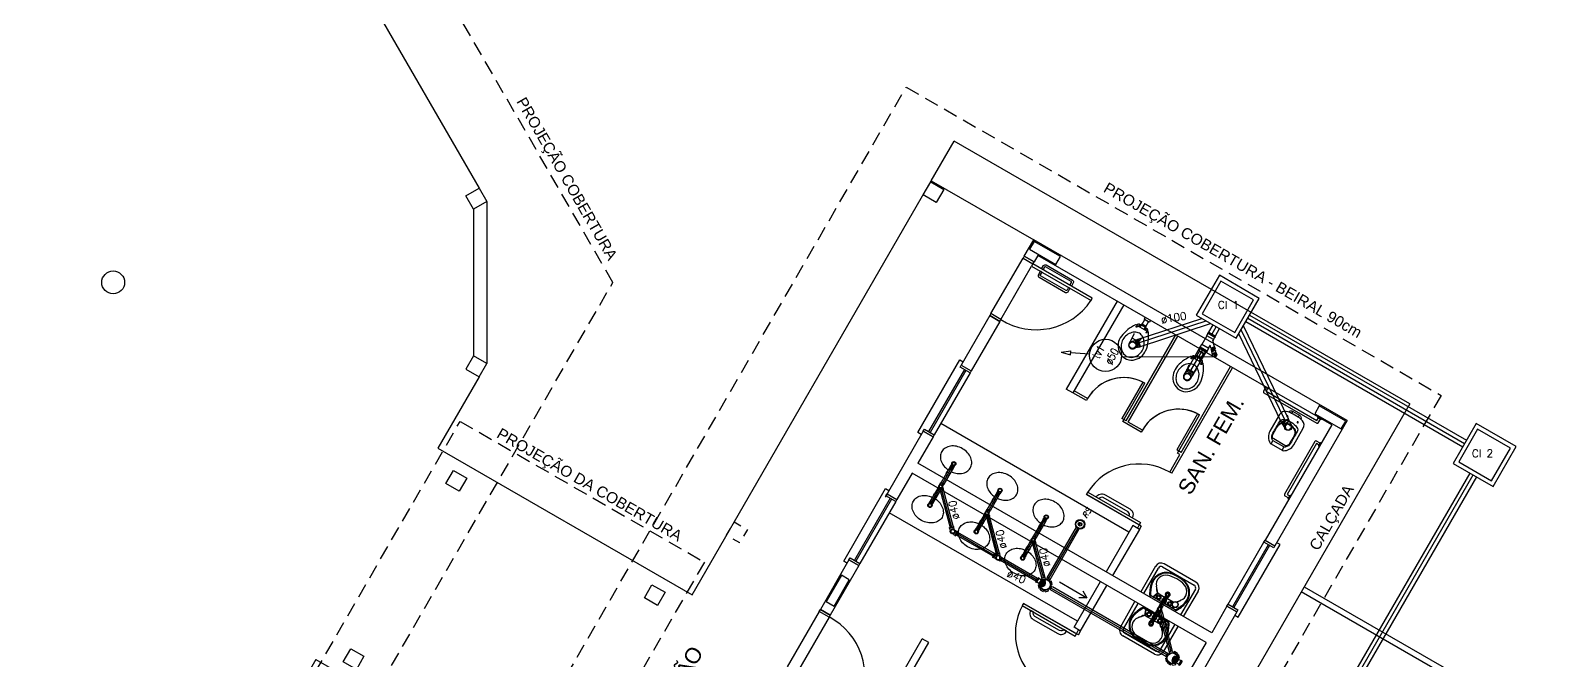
# Model space of a CAD drawing. Extents: x 384 to 538, y 71 to 145.
# Drawn here: x 466.17 to 486.22, y 102.95 to 111.22 of the extents above; entities that cross this region are included whole.
import ezdxf
from ezdxf.enums import TextEntityAlignment as Align

# ---------------------------------------------------------------- set-up
doc = ezdxf.new("R2010")
doc.units = 0
doc.header["$LTSCALE"] = 0.005
for name, pattern in [('DASHDOT', [25.4, 12.7, -6.35, 0, -6.35]), ('HIDDEN', [9.525, 6.35, -3.175]), ('TRACEJADO_G', [0.375, 0.25, -0.125])]:
    doc.linetypes.add(name, pattern=pattern)
doc.layers.get('0').update_dxf_attribs({"linetype": 'CONTINUOUS'})
for name, color, linetype in [('A-BARRA', 2, 'CONTINUOUS'), ('A-COTAS', 1, 'CONTINUOUS'), ('A-JANEL', 3, 'CONTINUOUS'), ('A-PARED', 5, 'CONTINUOUS'), ('A-PAREDE', 5, 'CONTINUOUS'), ('A-PILAR', 6, 'CONTINUOUS'), ('A-PILAR_EIXO', 5, 'DASHDOT'), ('A-PISOS-CTEL', 2, 'TRACEJADO_G'), ('A-PISOS-NIVEL', 1, 'CONTINUOUS'), ('A-PROJCOBERTURA', 7, 'HIDDEN'), ('A-TEXTO', 3, 'CONTINUOUS'), ('A-WC', 1, 'CONTINUOUS'), ('ARQ-ALV-CORTE', 5, 'CONTINUOUS'), ('ARQ-ALV-VISTA2', 2, 'CONTINUOUS'), ('ARQ-BNC-VISTA', 1, 'CONTINUOUS'), ('ARQ-ESQ-CORTE', 3, 'CONTINUOUS'), ('ARQ-ESQ-VISTA1', 2, 'CONTINUOUS'), ('ARQ-ESQ-VISTA2', 1, 'CONTINUOUS'), ('ARQ-TXT-1_050', 2, 'CONTINUOUS'), ('ARQ-TXT-1_075', 2, 'CONTINUOUS'), ('EIXOS', 1, 'CONTINUOUS'), ('ESG-GERAL', 7, 'CONTINUOUS'), ('ESGOTO', 3, 'CONTINUOUS'), ('H-ESGOTO', 3, 'CONTINUOUS'), ('LEGENDA', 7, 'CONTINUOUS'), ('PAG', 1, 'CONTINUOUS'), ('PROJ', 4, 'CONTINUOUS'), ('SANIT', 3, 'CONTINUOUS'), ('TUB-ESGOTO', 7, 'CONTINUOUS')]:
    doc.layers.add(name, color=color, linetype=linetype)
doc.styles.add('ARCAD1', font='romans.shx')
doc.styles.add('ESC-50-A20', font='arial.ttf', dxfattribs={"height": 0.1})
doc.styles.add('R80', font='SIMPLEX.SHX', dxfattribs={"height": 0.2})
doc.styles.add('SIMPLEX', font='SIMPLEX.SHX')
doc.styles.get("Standard").update_dxf_attribs({"font": 'simplex.shx'})

# ---------------------------------------------------------------- blocks, each defined once
blk = doc.blocks.new('*X14')
at = {"color": 0, "linetype": 'Continuous'}
for p, q in [((125, 126), (194, 126)), ((125, 124), (194, 124)), ((125, 122), (194, 122)), ((125, 120), (194, 120)), ((125, 118), (194, 118)), ((125, 116), (194, 116)), ((125, 114), (194, 114)), ((126, 131), (193, 131)), ((126, 129), (193, 129)), ((126, 128), (194, 128)), ((126, 112), (194, 112)), ((126, 111), (193, 111)), ((126, 109), (193, 109)), ((127, 135), (192, 135)), ((127, 133), (193, 133)), ((127, 107), (193, 107)), ((127, 105), (192, 105)), ((128, 139), (191, 139)), ((128, 137), (192, 137)), ((128, 103), (192, 103)), ((128, 101), (191, 101)), ((129, 141), (191, 141)), ((129, 99), (191, 99)), ((130, 142), (190, 142)), ((130, 98), (190, 98)), ((131, 144), (190, 144)), ((131, 96), (190, 96)), ((132, 146), (189, 146)), ((132, 94), (189, 94)), ((133, 148), (188, 148)), ((133, 92), (188, 92)), ((134, 150), (187, 150)), ((134, 90), (187, 90)), ((136, 152), (186, 152)), ((136, 88), (186, 88)), ((137, 154), (185, 154)), ((137, 86), (185, 86)), ((139, 156), (184, 156)), ((139, 84), (184, 84)), ((141, 158), (183, 158)), ((141, 82), (183, 82)), ((142, 159), (182, 159)), ((142, 81), (182, 81)), ((145, 161), (180, 161)), ((145, 79), (180, 79)), ((147, 163), (179, 163)), ((147, 77), (179, 77)), ((150, 165), (177, 165)), ((150, 75), (177, 75)), ((153, 167), (176, 167)), ((153, 73), (176, 73)), ((157, 169), (174, 169)), ((157, 71), (174, 71)), ((162, 171), (172, 171)), ((162, 69), (172, 69))]:
    blk.add_line(p, q, dxfattribs=at)
blk = doc.blocks.new('27150012')
at = {"layer": 'ESGOTO'}
for p, q in [((-90, 22), (-90, -22)), ((-90, 22), (-72, 22)), ((-48, 80), (-80, 48)), ((-80, 48), (-66, 35)), ((-48, 80), (-35, 66)), ((22, 90), (-22, 90)), ((-22, 90), (-22, 72)), ((22, 90), (22, 72)), ((48, 80), (35, 66)), ((80, 48), (48, 80)), ((80, 48), (66, 35)), ((70, 27), (111, 27)), ((111, 32), (111, -32)), ((111, 32), (124, 32)), ((124, 32), (124, -32)), ((124, 27), (129, 27)), ((129, 27), (129, -28)), ((-90, -22), (-72, -22)), ((-80, -48), (-66, -35)), ((-80, -48), (-48, -80)), ((-48, -80), (-35, -66)), ((-22, -90), (-22, -72)), ((-22, -90), (22, -90)), ((22, -90), (22, -72)), ((48, -80), (35, -66)), ((48, -80), (80, -48)), ((80, -48), (66, -35)), ((70, -28), (111, -28)), ((111, -32), (124, -32)), ((124, -28), (129, -28))]:
    blk.add_line(p, q, dxfattribs=at)
for radius in [75, 69]:
    blk.add_circle((0, 0), radius, dxfattribs=at)
at = {"layer": 'ESGOTO', "linetype": 'Continuous'}
blk.add_arc((53, 0), 53, 98.8356, 261.1644, dxfattribs=at)
blk.add_blockref('*X14', (-125, -120), dxfattribs=at)
blk = doc.blocks.new('2756042S')
at = {"layer": 'ESGOTO'}
for p, q in [((18, 21), (14, 21)), ((18, 21), (19, 22)), ((18, 17), (18, 21)), ((19, 22), (40, 22)), ((19, 16), (19, 22)), ((40, 23), (40, -23)), ((40, 23), (47, 23)), ((47, 23), (47, -23)), ((18, -21), (14, -21)), ((18, -21), (18, -17)), ((18, -21), (19, -22)), ((19, -22), (19, -16)), ((19, -22), (40, -22)), ((40, -23), (47, -23))]:
    blk.add_line(p, q, dxfattribs=at)
for radius in [25, 22, 20]:
    blk.add_circle((0, 0), radius, dxfattribs=at)
blk = doc.blocks.new('2636694D')
at = {"layer": 'ESGOTO'}
for p, q in [((-62, 27), (-67, 27)), ((-67, 27), (-67, -27)), ((-49, 32), (-62, 32)), ((-62, 32), (-62, -32)), ((-49, 32), (-49, -32)), ((-30, 27), (-49, 27)), ((-30, 27), (-25, 25)), ((-30, 27), (-30, 12)), ((-25, 25), (-25, 20)), ((-20, 25), (-25, 25)), ((44, 25), (20, 25)), ((44, 25), (44, -25)), ((-62, -27), (-67, -27)), ((-49, -32), (-62, -32)), ((-30, -27), (-49, -27)), ((-30, -12), (-30, -27)), ((-25, -25), (-30, -27)), ((-25, -20), (-25, -25)), ((-20, -25), (-25, -25)), ((44, -25), (20, -25))]:
    blk.add_line(p, q, dxfattribs=at)
for radius in [32, 27.5, 25]:
    blk.add_circle((0, 0), radius, dxfattribs=at)
blk = doc.blocks.new('2756040S')
at = {"layer": 'ESGOTO'}
for p, q in [((9, 21), (18, 21)), ((18, 21), (19, 22)), ((18, 14), (18, 21)), ((19, 22), (40, 22)), ((19, 13), (19, 22)), ((40, -23), (40, 23)), ((40, 23), (47, 23)), ((47, -23), (47, 23)), ((9, -21), (18, -21)), ((18, -21), (18, -14)), ((19, -22), (18, -21)), ((19, -22), (19, -13)), ((19, -22), (40, -22)), ((40, -23), (47, -23))]:
    blk.add_line(p, q, dxfattribs=at)
for radius in [23, 21]:
    blk.add_circle((0, 0), radius, dxfattribs=at)
blk = doc.blocks.new('*X25')
at = {"color": 0}
for p, q in [((73, 94), (98, 94)), ((73, 92), (99, 92)), ((73, 90), (100, 90)), ((73, 88), (101, 88)), ((74, 96), (96, 96)), ((74, 86), (102, 86)), ((75, 84), (102, 84)), ((76, 98), (93, 98)), ((77, 82), (103, 82)), ((79, 99), (89, 99)), ((80, 81), (103, 81)), ((88, 79), (103, 79)), ((88, 62), (91, 62)), ((90, 77), (103, 77)), ((90, 64), (94, 64)), ((92, 75), (102, 75)), ((92, 73), (101, 73)), ((92, 68), (98, 68)), ((92, 66), (96, 66)), ((93, 71), (101, 71)), ((93, 69), (100, 69))]:
    blk.add_line(p, q, dxfattribs=at)
blk = doc.blocks.new('27258794')
at = {"layer": 'ESGOTO'}
for radius in [52.5, 46.5, 20]:
    blk.add_circle((0, 0), radius, dxfattribs=at)
for centre, start, end in [((0, 10), 90, 270), ((0, -10), 270, 90)]:
    blk.add_arc(centre, 10, start, end, dxfattribs=at)
blk.add_blockref('*X25', (-83, -80), dxfattribs=at)
blk = doc.blocks.new('JO90100S')
at = {"layer": 'ESGOTO'}
for p, q in [((58, 47), (-2, 47)), ((58, 47), (62, 49)), ((58, -47), (58, 47)), ((62, 49), (62, -51)), ((62, 49), (82, 49)), ((82, -53), (82, 52)), ((82, 52), (90, 52)), ((90, -53), (90, 52)), ((90, 49), (94, 49)), ((94, -51), (94, 49)), ((58, -47), (-2, -47)), ((58, -47), (62, -51)), ((62, -51), (82, -51)), ((82, -53), (90, -53)), ((90, -51), (94, -51))]:
    blk.add_line(p, q, dxfattribs=at)
for radius in [46.9, 42.8]:
    blk.add_circle((0, 0), radius, dxfattribs=at)
blk = doc.blocks.new('INTER')
at = {"layer": 'PROJ'}
for p, q in [((0.036, -0.034), (-0.034, 0.036)), ((-0.011, 0.063), (0.063, -0.011)), ((0.069, -0.004), (-0.004, 0.069)), ((-0.089, -0.162), (-0.162, -0.089)), ((-0.156, -0.082), (-0.082, -0.156)), ((-0.059, -0.129), (-0.129, -0.059)), ((0.026, -0.148), (-0.026, -0.148)), ((-0.026, -0.152), (0.026, -0.152)), ((-0.025, -0.13), (0.025, -0.13))]:
    blk.add_line(p, q, dxfattribs=at)
at = {"layer": 'SANIT'}
for p, q in [((-0.034, 0.036), (-0.129, -0.059)), ((-0.034, 0.039), (-0.011, 0.063)), ((-0.034, 0.036), (-0.034, 0.039)), ((-0.013, 0.066), (-0.008, 0.071)), ((-0.011, 0.063), (-0.013, 0.066)), ((-0.004, 0.069), (-0.008, 0.071)), ((-0.004, 0.069), (0.002, 0.076)), ((0.002, 0.076), (0.076, 0.002)), ((0.069, -0.004), (0.076, 0.002)), ((-0.162, -0.089), (-0.169, -0.095)), ((-0.169, -0.095), (-0.095, -0.169)), ((-0.16, -0.08), (-0.164, -0.085)), ((-0.162, -0.089), (-0.164, -0.085)), ((-0.156, -0.082), (-0.16, -0.08)), ((-0.133, -0.059), (-0.156, -0.082)), ((-0.129, -0.059), (-0.133, -0.059)), ((-0.089, -0.162), (-0.095, -0.169)), ((-0.089, -0.162), (-0.085, -0.164)), ((-0.08, -0.16), (-0.085, -0.164)), ((-0.059, -0.133), (-0.082, -0.156)), ((-0.082, -0.156), (-0.08, -0.16)), ((-0.025, -0.096), (-0.059, -0.129)), ((-0.059, -0.129), (-0.059, -0.133)), ((-0.026, -0.148), (-0.028, -0.148)), ((-0.028, -0.148), (-0.028, -0.152)), ((-0.026, -0.152), (-0.028, -0.152)), ((-0.025, -0.13), (-0.026, -0.131)), ((-0.026, -0.131), (-0.026, -0.148)), ((-0.026, -0.152), (-0.026, -0.157)), ((-0.026, -0.157), (0.026, -0.157)), ((-0.025, -0.13), (-0.025, -0.096)), ((0.036, -0.034), (0.025, -0.046)), ((0.025, -0.13), (0.025, -0.046)), ((0.025, -0.13), (0.026, -0.131)), ((0.026, -0.131), (0.026, -0.148)), ((0.026, -0.148), (0.028, -0.148)), ((0.026, -0.152), (0.028, -0.152)), ((0.026, -0.152), (0.026, -0.157)), ((0.028, -0.148), (0.028, -0.152)), ((0.036, -0.034), (0.039, -0.034)), ((0.039, -0.034), (0.063, -0.011)), ((0.063, -0.011), (0.066, -0.013)), ((0.066, -0.013), (0.071, -0.008)), ((0.069, -0.004), (0.071, -0.008))]:
    blk.add_line(p, q, dxfattribs=at)

msp = doc.modelspace()

# ---------------------------------------------------------------- linework, layer by layer
at = {"layer": 'A-BARRA', "color": 251}
for points in [[(480.588, 104.941, -0.414214), (480.619, 104.825), (480.619, 104.825), (480.58, 104.847, 0.414214), (480.565, 104.902), (480.24, 105.089, 0.414214), (480.186, 105.074), (480.147, 105.097), (480.147, 105.097, -0.414214), (480.263, 105.128)], [(479.644, 103.305, 0.414214), (479.76, 103.336), (479.76, 103.336), (479.721, 103.359, -0.414214), (479.667, 103.344), (479.342, 103.531, -0.414214), (479.327, 103.586), (479.288, 103.608), (479.288, 103.608, 0.414214), (479.319, 103.492)]]:
    msp.add_lwpolyline(points, format="xyb", close=True, dxfattribs=at)
at = {"layer": 'A-JANEL', "color": 251}
for p, q in [((478.377, 106.828), (478.507, 106.753)), ((482.362, 104.53), (482.492, 104.455))]:
    msp.add_line(p, q, dxfattribs=at)
at = {"layer": 'A-PARED', "color": 251}
msp.add_lwpolyline([(478.149, 109.135), (478.049, 108.962), (477.876, 109.062), (477.976, 109.235)], close=True, dxfattribs=at)
at = {"layer": 'A-PAREDE', "color": 251}
for p, q in [((479.202, 108.258), (479.327, 108.474)), ((483.441, 106.101), (479.327, 108.474)), ((479.332, 108.183), (479.202, 108.258)), ((479.332, 108.183), (479.202, 108.258)), ((479.382, 108.269), (479.332, 108.183)), ((479.382, 108.269), (479.332, 108.183)), ((483.236, 106.046), (479.382, 108.269)), ((478.752, 107.478), (478.377, 106.828)), ((478.882, 107.403), (478.507, 106.753)), ((478.882, 107.403), (478.752, 107.478)), ((478.882, 107.403), (478.752, 107.478)), ((478.377, 106.828), (478.507, 106.753)), ((483.441, 106.101), (482.492, 104.455)), ((483.236, 106.046), (482.362, 104.53)), ((481.662, 103.317), (477.808, 105.541)), ((481.588, 103.187), (477.733, 105.411)), ((482.362, 104.53), (482.492, 104.455)), ((476.903, 104.273), (476.529, 103.623)), ((477.033, 104.198), (476.659, 103.548)), ((476.903, 104.273), (477.033, 104.198)), ((476.659, 103.548), (476.529, 103.623))]:
    msp.add_line(p, q, dxfattribs=at)
at = {"layer": 'A-PAREDE', "color": 2, "extrusion": (0, 0, -1)}
msp.add_line((479.665, 103.983), (480.025, 103.775), dxfattribs=at)
at = {"layer": 'A-PAREDE', "color": 251}
for points in [[(471.98, 108.877), (471.88, 109.05), (472.053, 109.15), (472.153, 108.977)], [(479.678, 108.253), (479.332, 108.453), (479.272, 108.349), (479.618, 108.149)], [(471.98, 106.95), (471.88, 106.777), (472.053, 106.677), (472.153, 106.85)], [(483.421, 106.095), (483.074, 106.295), (483.014, 106.191), (483.361, 105.991)], [(471.717, 105.447), (471.89, 105.347), (471.79, 105.173), (471.617, 105.273)], [(474.32, 103.947), (474.493, 103.847), (474.393, 103.673), (474.22, 103.773)], [(476.708, 103.664), (476.908, 104.011), (476.804, 104.071), (476.604, 103.724)], [(470.369, 103.107), (470.542, 103.007), (470.442, 102.834), (470.269, 102.934)]]:
    msp.add_lwpolyline(points, close=True, dxfattribs=at)
at = {"layer": 'A-PAREDE', "color": 2}
msp.add_lwpolyline([(479.973, 103.865), (480.025, 103.775), (479.921, 103.775)], dxfattribs=at)
at = {"layer": 'A-PAREDE', "color": 251}
msp.add_circle((467.252, 107.914), 0.15, dxfattribs=at)
msp.add_circle((467.252, 107.914), 0.15, dxfattribs=at)
at = {"layer": 'A-PILAR', "color": 251}
for points in [[(471.98, 108.877), (471.88, 109.05), (472.053, 109.15), (472.153, 108.977)], [(471.98, 106.95), (471.88, 106.777), (472.053, 106.677), (472.153, 106.85)]]:
    msp.add_lwpolyline(points, close=True, dxfattribs=at)
at = {"layer": 'A-PILAR_EIXO', "color": 251}
msp.add_lwpolyline([(475.571, 104.67), (475.471, 104.496), (475.298, 104.596), (475.398, 104.77)], close=True, dxfattribs=at)
at = {"layer": 'A-PISOS-CTEL', "color": 251, "linetype": 'TRACEJADO_G', "ltscale": 150}
for points in [[(469.179, 115.929), (459.925, 115.929), (455.297, 107.914), (459.925, 99.899), (469.179, 99.899), (473.807, 107.914)], [(468.885, 95.276), (477.654, 110.478), (484.671, 106.431), (475.902, 91.229)]]:
    msp.add_lwpolyline(points, close=True, dxfattribs=at)
msp.add_lwpolyline([(472.961, 100.694), (469.755, 102.541), (471.802, 106.09), (475.007, 104.243), (472.961, 100.694)], dxfattribs=at)
at = {"layer": 'A-PISOS-NIVEL', "color": 251}
for p, q in [((469.374, 113.792), (472.053, 109.15)), ((477.984, 109.249), (478.284, 109.768)), ((484.261, 106.321), (478.284, 109.768)), ((474.849, 103.813), (477.984, 109.249)), ((477.984, 109.249), (479.327, 108.474)), ((472.153, 108.977), (472.153, 106.85)), ((471.98, 108.877), (471.98, 106.95)), ((472.053, 106.677), (471.511, 105.738)), ((484.261, 106.321), (481.438, 101.427)), ((471.511, 105.738), (474.849, 103.813)), ((482.874, 103.917), (498.152, 95.137)), ((498.152, 95.018), (482.837, 103.852)), ((469.911, 102.967), (469.374, 102.036)), ((469.911, 102.967), (473.25, 101.041))]:
    msp.add_line(p, q, dxfattribs=at)
at = {"layer": 'A-PROJCOBERTURA', "color": 251, "ltscale": 7.5}
msp.add_arc((473.795, 107.914), 0.01, 330, 30, dxfattribs=at)
at = {"layer": 'A-WC', "color": 251}
for p, q in [((481.138, 105.409), (481.937, 106.795)), ((480.019, 106.363), (479.842, 106.465)), ((480.034, 106.389), (479.857, 106.491)), ((480.034, 106.389), (480.019, 106.363)), ((481.112, 105.424), (481.245, 105.656)), ((481.138, 105.409), (481.112, 105.424)), ((480.738, 104.716), (480.019, 105.131)), ((480.019, 105.131), (480.712, 104.731)), ((480.037, 105.16), (480.729, 104.761)), ((480.712, 104.731), (480.687, 104.688)), ((480.738, 104.716), (480.709, 104.666)), ((480.729, 104.761), (480.712, 104.731)), ((479.194, 103.702), (479.178, 103.672)), ((479.194, 103.702), (479.887, 103.302)), ((479.913, 103.287), (479.194, 103.702)), ((479.178, 103.672), (479.87, 103.273)), ((479.87, 103.273), (479.887, 103.302)), ((479.887, 103.302), (479.917, 103.353)), ((479.913, 103.287), (479.943, 103.338))]:
    msp.add_line(p, q, dxfattribs=at)
msp.add_arc((480.51, 106.114), 0.55, 60.0228, 150.0228, dxfattribs=at)
at = {"layer": 'ARQ-ALV-CORTE', "color": 251}
for p, q in [((479.202, 108.258), (479.332, 108.183)), ((476.903, 104.273), (477.033, 104.198)), ((476.514, 103.597), (476.094, 102.87)), ((476.644, 103.522), (476.241, 102.825)), ((476.529, 103.623), (476.659, 103.548))]:
    msp.add_line(p, q, dxfattribs=at)
msp.add_lwpolyline([(476.659, 103.548), (476.644, 103.522), (476.514, 103.597), (476.529, 103.623)], close=True, dxfattribs=at)
msp.add_arc((476.246, 102.756), 0.864, 333.8638, 62.5601, dxfattribs=at)
at = {"layer": 'ARQ-ALV-VISTA2', "color": 251, "ltscale": 0.1}
for p, q in [((480.421, 107.67), (479.755, 106.515)), ((480.508, 107.62), (479.842, 106.465)), ((480.677, 107.354), (480.674, 107.355)), ((480.677, 107.354), (480.825, 107.268)), ((480.708, 107.336), (480.721, 107.359)), ((480.738, 107.349), (480.71, 107.366)), ((480.725, 107.326), (480.738, 107.349)), ((480.738, 107.349), (480.741, 107.354)), ((480.793, 107.324), (480.741, 107.354)), ((480.748, 107.366), (480.783, 107.427)), ((480.8, 107.336), (480.748, 107.366)), ((480.777, 107.296), (480.79, 107.319)), ((480.789, 107.458), (480.778, 107.438)), ((480.778, 107.435), (480.781, 107.433)), ((480.781, 107.433), (480.779, 107.431)), ((480.78, 107.428), (480.837, 107.395)), ((480.781, 107.433), (480.842, 107.398)), ((480.79, 107.319), (480.793, 107.324)), ((480.79, 107.319), (480.818, 107.303)), ((480.794, 107.286), (480.807, 107.31)), ((480.8, 107.336), (480.835, 107.397)), ((480.842, 107.398), (480.84, 107.396)), ((480.842, 107.398), (480.844, 107.397)), ((480.858, 107.418), (480.847, 107.398)), ((480.541, 106.096), (481.192, 107.225)), ((480.567, 106.081), (481.218, 107.21)), ((480.567, 106.081), (481.218, 107.21)), ((480.581, 107.114), (480.62, 107.182)), ((480.62, 107.182), (480.645, 107.24)), ((480.705, 107.134), (480.62, 107.182)), ((480.645, 107.24), (480.644, 107.242)), ((480.665, 107.065), (480.705, 107.134)), ((480.705, 107.134), (480.742, 107.183)), ((480.742, 107.183), (480.745, 107.184)), ((480.742, 107.183), (480.745, 107.184)), ((480.825, 107.268), (480.828, 107.267)), ((481.396, 106.939), (481.393, 106.941)), ((481.396, 106.939), (481.544, 106.854)), ((481.427, 106.921), (481.44, 106.945)), ((481.457, 106.935), (481.429, 106.951)), ((481.444, 106.911), (481.457, 106.935)), ((481.457, 106.935), (481.46, 106.939)), ((481.512, 106.909), (481.46, 106.939)), ((481.467, 106.951), (481.502, 107.012)), ((481.519, 106.921), (481.467, 106.951)), ((481.496, 106.881), (481.509, 106.905)), ((481.508, 107.043), (481.497, 107.023)), ((481.497, 107.02), (481.5, 107.019)), ((481.5, 107.019), (481.498, 107.016)), ((481.499, 107.013), (481.556, 106.98)), ((481.5, 107.019), (481.561, 106.984)), ((481.509, 106.905), (481.512, 106.909)), ((481.509, 106.905), (481.537, 106.888)), ((481.519, 106.921), (481.554, 106.982)), ((481.561, 106.984), (481.559, 106.981)), ((481.561, 106.984), (481.563, 106.982)), ((481.577, 107.003), (481.566, 106.983)), ((481.26, 105.682), (481.911, 106.81)), ((481.3, 106.699), (481.339, 106.767)), ((481.339, 106.767), (481.364, 106.825)), ((481.424, 106.719), (481.339, 106.767)), ((481.364, 106.825), (481.363, 106.827)), ((481.384, 106.651), (481.424, 106.719)), ((481.424, 106.719), (481.461, 106.769)), ((481.461, 106.769), (481.464, 106.769)), ((481.513, 106.872), (481.526, 106.895)), ((481.544, 106.854), (481.547, 106.852)), ((479.842, 106.465), (479.755, 106.515)), ((480.759, 106.606), (480.484, 106.129)), ((480.495, 106.088), (480.785, 106.591)), ((480.759, 106.606), (480.785, 106.591)), ((480.541, 106.096), (480.484, 106.129)), ((480.541, 106.096), (480.484, 106.129)), ((480.541, 106.096), (480.51, 106.114)), ((481.478, 106.191), (481.203, 105.715)), ((481.214, 105.674), (481.504, 106.176)), ((481.478, 106.191), (481.504, 106.176)), ((477.878, 105.962), (477.403, 105.139)), ((477.878, 105.962), (478.008, 105.887)), ((477.878, 105.962), (478.008, 105.887)), ((480.738, 105.948), (480.495, 106.088)), ((480.753, 105.974), (480.567, 106.081)), ((480.753, 105.974), (480.738, 105.948)), ((478.008, 105.887), (477.808, 105.541)), ((481.26, 105.682), (481.203, 105.715)), ((481.26, 105.682), (481.203, 105.715)), ((481.26, 105.682), (481.229, 105.7)), ((482.432, 105.8), (482.595, 105.706)), ((482.595, 105.706), (482.586, 105.711)), ((482.591, 105.72), (482.609, 105.751)), ((478.236, 105.494), (478.18, 105.413)), ((478.261, 105.488), (478.246, 105.496)), ((481.245, 105.656), (481.214, 105.674)), ((477.733, 105.411), (477.533, 105.064)), ((478.264, 105.477), (478.222, 105.389)), ((477.403, 105.139), (477.378, 105.096)), ((477.403, 105.139), (477.533, 105.064)), ((477.403, 105.139), (477.533, 105.064)), ((477.403, 105.139), (477.533, 105.064)), ((477.98, 105.047), (478.021, 105.136)), ((478.008, 105.031), (478.063, 105.112)), ((478.842, 105.144), (478.787, 105.063)), ((478.842, 105.144), (478.787, 105.063)), ((478.871, 105.127), (478.828, 105.039)), ((478.871, 105.127), (478.828, 105.039)), ((478.868, 105.138), (478.853, 105.146)), ((478.868, 105.138), (478.853, 105.146)), ((480.019, 105.131), (480.034, 105.157)), ((480.034, 105.157), (480.019, 105.131)), ((480.034, 105.157), (480.034, 105.157)), ((477.998, 105.028), (477.983, 105.037)), ((478.587, 104.7), (478.629, 104.789)), ((478.606, 104.681), (478.591, 104.69)), ((478.616, 104.684), (478.671, 104.765)), ((479.448, 104.794), (479.393, 104.713)), ((479.477, 104.778), (479.435, 104.689)), ((479.474, 104.788), (479.459, 104.797)), ((480.626, 104.723), (480.277, 104.117)), ((480.713, 104.673), (480.626, 104.723)), ((480.713, 104.673), (480.363, 104.067)), ((479.195, 104.353), (479.237, 104.442)), ((479.214, 104.334), (479.199, 104.343)), ((479.224, 104.337), (479.279, 104.418)), ((480.924, 104.188), (480.731, 103.854)), ((480.77, 103.832), (480.963, 104.165)), ((481.017, 104.18), (481.433, 103.94)), ((481.456, 103.979), (481.04, 104.219)), ((479.856, 103.388), (480.202, 103.987)), ((479.938, 103.331), (480.288, 103.937)), ((480.464, 103.391), (480.656, 103.725)), ((480.695, 103.702), (480.503, 103.369)), ((480.849, 103.786), (481.177, 103.598)), ((481.185, 103.616), (480.861, 103.803)), ((480.891, 103.786), (480.953, 103.838)), ((480.892, 103.785), (480.959, 103.83)), ((481.045, 103.78), (480.959, 103.83)), ((481.024, 103.75), (481.079, 103.829)), ((481.058, 103.731), (481.099, 103.817)), ((481.156, 103.716), (481.074, 103.764)), ((481.448, 103.886), (481.255, 103.552)), ((481.294, 103.53), (481.487, 103.863)), ((481.09, 103.451), (480.766, 103.638)), ((480.774, 103.656), (481.102, 103.468)), ((480.796, 103.621), (480.781, 103.541)), ((480.797, 103.621), (480.791, 103.54)), ((480.878, 103.49), (480.791, 103.54)), ((480.893, 103.523), (480.853, 103.437)), ((480.927, 103.504), (480.873, 103.425)), ((481.151, 103.635), (481.161, 103.653)), ((481.155, 103.642), (481.156, 103.657)), ((481.155, 103.633), (481.165, 103.651)), ((481.158, 103.647), (481.159, 103.654)), ((481.992, 103.589), (481.518, 102.766)), ((481.862, 103.664), (481.662, 103.317)), ((481.992, 103.589), (481.862, 103.664)), ((481.862, 103.664), (481.992, 103.589)), ((481.992, 103.589), (481.862, 103.664)), ((479.943, 103.338), (479.856, 103.388)), ((480.518, 103.314), (480.933, 103.074)), ((480.989, 103.426), (480.906, 103.474)), ((480.988, 103.089), (481.18, 103.422)), ((481.219, 103.4), (481.027, 103.066)), ((481.052, 103.464), (481.04, 103.456)), ((481.05, 103.459), (481.044, 103.454)), ((481.056, 103.471), (481.046, 103.453)), ((481.06, 103.469), (481.05, 103.451)), ((477.198, 102.083), (477.864, 103.237)), ((477.285, 102.033), (477.951, 103.187)), ((477.951, 103.187), (477.864, 103.237)), ((480.911, 103.035), (480.495, 103.275)), ((481.588, 103.187), (481.388, 102.841))]:
    msp.add_line(p, q, dxfattribs=at)
at = {"layer": 'ARQ-ALV-VISTA2', "color": 251}
for points in [[(479.317, 108.157), (479.332, 108.183), (479.202, 108.258), (479.187, 108.232)], [(480.079, 107.677), (480.096, 107.707), (479.317, 108.157), (479.299, 108.126)], [(478.882, 107.403), (478.897, 107.429), (478.767, 107.504), (478.752, 107.478)]]:
    msp.add_lwpolyline(points, close=True, dxfattribs=at)
at = {"layer": 'ARQ-ALV-VISTA2', "color": 251, "ltscale": 0.1}
for points in [[(482.369, 106.534), (482.342, 106.487, 0.414214), (482.348, 106.466), (483.04, 106.067, 0.414214), (483.061, 106.072), (483.088, 106.12)], [(482.413, 106.521, -0.414214), (482.4, 106.517), (482.365, 106.537, -0.414214), (482.361, 106.551), (482.413, 106.521)], [(482.591, 105.72, 0.407906), (482.595, 105.706, 0.131537), (482.6, 105.705, 0.273863), (482.738, 105.782), (482.863, 105.999, 0.319419), (482.853, 106.097, 0.074713), (482.797, 106.145, 0.017899), (482.711, 106.195, 0.074713), (482.641, 106.22, 0.319419), (482.551, 106.179), (482.426, 105.962, 0.273863), (482.428, 105.804, 0.136488), (482.432, 105.8, 0.402244), (482.445, 105.804), (482.463, 105.835, 0.337727), (482.462, 105.841)], [(482.671, 106.213, -0.378909), (482.723, 106.223), (482.815, 106.17, -0.378909), (482.832, 106.12)], [(482.735, 106.217, 0.414214), (482.722, 106.214), (482.711, 106.195)], [(482.804, 106.177, -0.414214), (482.807, 106.165), (482.796, 106.146)], [(483.106, 106.121, -0.414214), (483.093, 106.117), (483.058, 106.137, -0.414214), (483.054, 106.151), (483.106, 106.121)], [(482.519, 106.03, -0.305538), (482.608, 106.074, -0.097448), (482.684, 106.049, -0.097448), (482.744, 105.996, -0.305538), (482.75, 105.897)], [(482.646, 106.059), (482.632, 106.035, 1), (482.698, 105.997)], [(482.646, 106.059), (482.632, 106.035, 1), (482.698, 105.997)], [(478.242, 105.431, 0.059992), (478.305, 105.41, 0.087531), (478.382, 105.407, 0.105501), (478.452, 105.432, 0.123031), (478.496, 105.478, 0.123031), (478.514, 105.539, 0.105501), (478.501, 105.612, 0.087531), (478.46, 105.678, 0.07802), (478.393, 105.732, 0.07802), (478.313, 105.763, 0.087531), (478.236, 105.766, 0.105501), (478.166, 105.74, 0.123031), (478.122, 105.694, 0.123031), (478.104, 105.633, 0.105501), (478.117, 105.56, 0.087531), (478.158, 105.495, 0.059024), (478.207, 105.452, 0.07802)], [(483.085, 105.804), (483.038, 105.832, 0.414214), (483.017, 105.826), (482.617, 105.133, 0.414214), (482.623, 105.113), (482.671, 105.085)], [(483.071, 105.76, -0.414214), (483.068, 105.774), (483.088, 105.808, -0.414214), (483.101, 105.812), (483.071, 105.76)], [(478.849, 105.082, 0.059992), (478.911, 105.06, 0.087531), (478.988, 105.057, 0.105501), (479.058, 105.082, 0.123031), (479.102, 105.128, 0.123031), (479.12, 105.19, 0.105501), (479.107, 105.263, 0.087531), (479.066, 105.328, 0.07802), (478.999, 105.382, 0.07802), (478.919, 105.413, 0.087531), (478.843, 105.416, 0.105501), (478.773, 105.391, 0.123031), (478.728, 105.345, 0.123031), (478.711, 105.283, 0.105501), (478.724, 105.21, 0.087531), (478.764, 105.145, 0.059024), (478.813, 105.102, 0.07802)], [(478.037, 105.073, -0.059992), (478.087, 105.03, -0.087531), (478.128, 104.965, -0.105501), (478.142, 104.892, -0.123031), (478.125, 104.83, -0.123031), (478.08, 104.784, -0.105501), (478.011, 104.759, -0.087531), (477.934, 104.761, -0.07802), (477.854, 104.791, -0.07802), (477.786, 104.845, -0.087531), (477.745, 104.91, -0.105501), (477.732, 104.983, -0.123031), (477.749, 105.044, -0.123031), (477.793, 105.091, -0.105501), (477.863, 105.116, -0.087531), (477.939, 105.114, -0.059024), (478.001, 105.093, -0.07802)], [(482.672, 105.067, -0.414214), (482.668, 105.081), (482.688, 105.115, -0.414214), (482.702, 105.119), (482.672, 105.067)], [(479.455, 104.732, 0.059992), (479.518, 104.71, 0.087531), (479.595, 104.707, 0.105501), (479.664, 104.732, 0.123031), (479.709, 104.778, 0.123031), (479.726, 104.84, 0.105501), (479.714, 104.913, 0.087531), (479.673, 104.978, 0.07802), (479.606, 105.032, 0.07802), (479.526, 105.063, 0.087531), (479.449, 105.066, 0.105501), (479.379, 105.041, 0.123031), (479.335, 104.995, 0.123031), (479.317, 104.934, 0.105501), (479.33, 104.86, 0.087531), (479.371, 104.795, 0.059024), (479.42, 104.752, 0.07802)], [(478.645, 104.726, -0.059992), (478.695, 104.683, -0.087531), (478.736, 104.618, -0.105501), (478.75, 104.545, -0.123031), (478.732, 104.483, -0.123031), (478.688, 104.437, -0.105501), (478.619, 104.411, -0.087531), (478.542, 104.414, -0.07802), (478.461, 104.444, -0.07802), (478.394, 104.498, -0.087531), (478.353, 104.563, -0.105501), (478.34, 104.636, -0.123031), (478.357, 104.697, -0.123031), (478.401, 104.743, -0.105501), (478.471, 104.769, -0.087531), (478.547, 104.767, -0.059024), (478.609, 104.746, -0.07802)], [(479.252, 104.379, -0.059992), (479.303, 104.336, -0.087531), (479.344, 104.271, -0.105501), (479.358, 104.198, -0.123031), (479.34, 104.136, -0.123031), (479.296, 104.09, -0.105501), (479.227, 104.064, -0.087531), (479.15, 104.067, -0.07802), (479.069, 104.097, -0.07802), (479.002, 104.151, -0.087531), (478.961, 104.216, -0.105501), (478.947, 104.289, -0.123031), (478.965, 104.35, -0.123031), (479.009, 104.396, -0.105501), (479.078, 104.422, -0.087531), (479.155, 104.42, -0.059024), (479.217, 104.399, -0.07802)]]:
    msp.add_lwpolyline(points, format="xyb", dxfattribs=at)
for points in [[(482.395, 106.519), (482.375, 106.485), (483.042, 106.1), (483.062, 106.135)], [(482.712, 106.021), (482.697, 105.996)], [(482.712, 106.021), (482.697, 105.996)], [(483.07, 105.778), (483.036, 105.798), (482.651, 105.131), (482.686, 105.111)]]:
    msp.add_lwpolyline(points, dxfattribs=at)
for points in [[(482.781, 106.01, -0.295956), (482.783, 105.952, 0.008003), (482.697, 105.803, -0.219669), (482.628, 105.753, -0.1825), (482.608, 105.756), (482.468, 105.837, -0.1825), (482.456, 105.852, -0.21967), (482.465, 105.937, 0.008003), (482.551, 106.086, -0.295956), (482.602, 106.114, -0.109342), (482.703, 106.082, -0.109342)], [(482.66, 106.163, 1), (482.652, 106.15, 1)], [(482.712, 106.021, -0.042994), (482.736, 105.996, -0.312272), (482.743, 105.903, 0.00507), (482.689, 105.808, -0.107996), (482.663, 105.778, -0.297508), (482.622, 105.775), (482.478, 105.859, -0.297509), (482.46, 105.895, -0.107996), (482.472, 105.933, 0.00507), (482.528, 106.027, -0.312272), (482.612, 106.068, -0.091294), (482.681, 106.043, -0.048111)], [(482.795, 106.085, 1), (482.787, 106.072, 1)]]:
    msp.add_lwpolyline(points, format="xyb", close=True, dxfattribs=at)
for points in [[(478.023, 105.913), (478.008, 105.887), (477.878, 105.962), (477.893, 105.988)], [(477.533, 105.064), (477.518, 105.038), (477.388, 105.113), (477.403, 105.139)], [(482.007, 103.615), (481.992, 103.589), (481.862, 103.664), (481.877, 103.69)]]:
    msp.add_lwpolyline(points, close=True, dxfattribs=at)
for centre, radius in [((480.677, 107.333), 0.00682), ((480.807, 107.258), 0.00682), ((481.396, 106.918), 0.00682), ((481.526, 106.843), 0.00682), ((478.279, 105.535), 0.0278), ((478.201, 105.401), 0.024), ((478.042, 105.124), 0.024), ((478.885, 105.185), 0.0278), ((478.885, 105.185), 0.0278), ((477.966, 104.989), 0.0278), ((478.808, 105.051), 0.024), ((478.65, 104.777), 0.024), ((479.414, 104.701), 0.024), ((479.492, 104.835), 0.0278), ((478.574, 104.642), 0.0278), ((479.182, 104.295), 0.0278), ((479.258, 104.43), 0.024), ((480.966, 103.779), 0.03), ((480.966, 103.779), 0.02), ((481.112, 103.695), 0.03), ((481.112, 103.695), 0.02), ((481.183, 103.686), 0.04), ((481.183, 103.686), 0.037), ((480.839, 103.558), 0.03), ((480.839, 103.558), 0.02), ((480.985, 103.475), 0.03), ((480.985, 103.475), 0.02), ((481.028, 103.418), 0.04), ((481.028, 103.418), 0.037)]:
    msp.add_circle(centre, radius, dxfattribs=at)
for centre, radius, start, end in [((480.86, 106.913), 0.484, 113.7805, 142.3423), ((480.669, 107.348), 0.00909, 60.0228, 119.0053), ((480.895, 106.93), 0.477, 113.8624, 117.241), ((480.706, 107.358), 0.00909, 60.0228, 113.8624), ((480.745, 107.36), 0.00697, 60.0228, 240.0228), ((480.779, 107.437), 0.002, 150.0228, 240.0228), ((480.781, 107.43), 0.002, 150.0228, 240.0228), ((480.796, 107.33), 0.00697, 240.0228, 60.0228), ((480.814, 107.295), 0.00909, 6.1832, 60.0228), ((480.348, 107.245), 0.477, 2.8046, 6.1832), ((480.838, 107.397), 0.002, 240.0228, 330.0228), ((480.845, 107.399), 0.002, 240.0228, 330.0228), ((480.642, 107.081), 0.208, 142.3423, 200.9207), ((480.661, 107.074), 0.187, 92.7027, 185.7713), ((480.623, 107.09), 0.0486, 150.0228, 330.0228), ((480.657, 107.149), 0.112, 60.0228, 92.7027), ((480.591, 107.114), 0.187, 294.2742, 27.3429), ((480.657, 107.149), 0.112, 27.3429, 60.0228), ((480.351, 107.206), 0.484, 337.7033, 6.3682), ((480.823, 107.259), 0.00909, 6.3586, 60.0228), ((480.611, 107.068), 0.174, 200.4995, 276.9109), ((480.633, 107.071), 0.159, 185.7713, 198.6929), ((480.607, 107.062), 0.132, 198.6929, 240.0228), ((480.607, 107.062), 0.132, 240.0228, 281.3527), ((480.606, 107.102), 0.208, 276.9109, 337.7033), ((480.602, 107.089), 0.159, 281.3527, 294.2742), ((481.579, 106.498), 0.484, 113.7805, 142.3423), ((481.388, 106.933), 0.00909, 60.0228, 119.0053), ((481.614, 106.515), 0.477, 113.8624, 117.241), ((481.425, 106.943), 0.00909, 60.0228, 113.8624), ((481.463, 106.945), 0.00697, 60.0228, 240.0228), ((481.498, 107.022), 0.002, 150.0228, 240.0228), ((481.5, 107.015), 0.002, 150.0228, 240.0228), ((481.515, 106.915), 0.00697, 240.0228, 60.0228), ((481.557, 106.982), 0.002, 240.0228, 330.0228), ((481.564, 106.984), 0.002, 240.0228, 330.0228), ((481.361, 106.666), 0.208, 142.3423, 200.9207), ((481.38, 106.659), 0.187, 92.7027, 185.7713), ((481.342, 106.675), 0.0486, 150.0228, 330.0228), ((481.376, 106.734), 0.112, 60.0228, 92.7027), ((481.31, 106.7), 0.187, 294.2742, 27.3429), ((481.376, 106.734), 0.112, 27.3429, 60.0228), ((481.07, 106.792), 0.484, 337.7033, 6.3682), ((481.533, 106.881), 0.00909, 6.1832, 60.0228), ((481.067, 106.83), 0.477, 2.8046, 6.1832), ((481.542, 106.844), 0.00909, 6.3586, 60.0228), ((481.329, 106.653), 0.174, 200.4995, 276.9109), ((481.352, 106.656), 0.159, 185.7713, 198.6929), ((481.326, 106.648), 0.132, 198.6929, 240.0228), ((481.326, 106.648), 0.132, 240.0228, 281.3527), ((481.325, 106.687), 0.208, 276.9109, 337.7033), ((481.321, 106.674), 0.159, 281.3527, 294.2742), ((481.229, 105.7), 0.55, 60.0228, 150.0228), ((481.229, 105.7), 0.55, 63.1496, 150.0228), ((482.614, 105.748), 0.00533, 75.3779, 150.0228), ((478.242, 105.489), 0.008, 59.9451, 145.5915), ((478.257, 105.481), 0.008, 334.2986, 59.9451), ((478.849, 105.14), 0.008, 59.9451, 145.5915), ((478.849, 105.14), 0.008, 59.9451, 145.5915), ((478.864, 105.131), 0.008, 334.2986, 59.9451), ((478.864, 105.131), 0.008, 334.2986, 59.9451), ((477.987, 105.044), 0.008, 154.7065, 240.3529), ((478.002, 105.035), 0.008, 240.3529, 325.9994), ((478.595, 104.697), 0.008, 154.7065, 240.3529), ((479.455, 104.79), 0.008, 59.9451, 145.5915), ((479.47, 104.781), 0.008, 334.2986, 59.9451), ((478.61, 104.688), 0.008, 240.3529, 325.9994), ((479.203, 104.35), 0.008, 154.7065, 240.3529), ((479.217, 104.341), 0.008, 240.3529, 325.9994), ((481.069, 103.897), 0.21, 68.1482, 165.1343), ((481.071, 103.899), 0.2, 67.9079, 164.7411), ((480.997, 104.145), 0.085, 60.0228, 150.0228), ((480.997, 104.145), 0.04, 60.0228, 150.0228), ((480.926, 103.54), 0.595, 60.0228, 68.1482), ((481.366, 103.819), 0.518, 165.1343, 183.5727), ((481.366, 103.819), 0.505, 164.7411, 181.8156), ((481.057, 103.949), 0.123, 77.6098, 190.5825), ((487.622, 104.58), 6.719, 185.5825, 186.188), ((487.54, 105.161), 6.719, 190.5825, 191.3505), ((480.992, 103.656), 0.424, 60.0228, 77.6098), ((480.926, 103.54), 0.587, 60.0228, 67.9079), ((480.992, 103.656), 0.424, 42.4358, 60.0228), ((480.926, 103.54), 0.587, 52.1377, 60.0228), ((480.926, 103.54), 0.595, 51.8974, 60.0228), ((481.214, 103.859), 0.123, 289.4631, 42.4358), ((481.163, 103.846), 0.2, 315.3045, 52.1377), ((481.163, 103.843), 0.21, 314.9113, 51.8974), ((481.413, 103.906), 0.04, 330.0228, 60.0228), ((481.413, 103.906), 0.085, 330.0228, 60.0228), ((480.956, 103.858), 0.0137, 186.188, 248.2939), ((480.965, 103.841), 0.0126, 191.3505, 240.0228), ((481.039, 103.737), 0.03, 98.8271, 21.2185), ((481.039, 103.738), 0.02, 140.398, 339.6476), ((481.085, 103.817), 0.0315, 267.9716, 212.79), ((481.085, 103.817), 0.021, 280.9483, 200.3137), ((481.088, 103.822), 0.0118, 334.8352, 145.2104), ((480.946, 104.061), 0.518, 296.4729, 314.9113), ((480.946, 104.061), 0.505, 298.23, 315.3045), ((479.016, 110.077), 6.719, 288.9569, 289.4631), ((478.473, 109.858), 6.719, 293.9924, 294.4631), ((480.788, 103.411), 0.21, 134.9113, 231.8974), ((480.788, 103.408), 0.2, 135.3045, 232.1377), ((480.737, 103.395), 0.123, 109.4631, 222.4358), ((481.005, 103.193), 0.518, 116.4729, 134.9113), ((481.005, 103.193), 0.505, 118.23, 135.3045), ((483.478, 97.396), 6.719, 113.8575, 114.4631), ((482.935, 97.177), 6.719, 108.6951, 109.4631), ((480.766, 103.528), 0.0137, 51.7517, 113.8575), ((480.785, 103.529), 0.0126, 60.0228, 108.6951), ((480.912, 103.517), 0.03, 278.8271, 201.2185), ((480.912, 103.516), 0.02, 320.398, 159.6476), ((480.538, 103.349), 0.085, 150.0228, 240.0228), ((480.538, 103.349), 0.04, 150.0228, 240.0228), ((480.959, 103.598), 0.424, 222.4358, 240.0228), ((480.882, 103.356), 0.21, 248.1482, 345.1343), ((480.88, 103.355), 0.2, 247.9079, 344.7411), ((480.866, 103.436), 0.0315, 87.2556, 32.074), ((480.866, 103.436), 0.021, 99.7319, 19.0973), ((480.863, 103.432), 0.0118, 154.8352, 325.2104), ((480.894, 103.304), 0.123, 257.6098, 10.5825), ((474.411, 102.093), 6.719, 10.5825, 11.0887), ((474.329, 102.674), 6.719, 5.5825, 6.0532), ((480.585, 103.435), 0.505, 344.7411, 1.8156), ((480.585, 103.435), 0.518, 345.1343, 3.5727), ((481.025, 103.714), 0.595, 231.8974, 240.0228), ((481.025, 103.714), 0.587, 232.1377, 240.0228), ((481.025, 103.714), 0.595, 240.0228, 248.1482), ((481.025, 103.714), 0.587, 240.0228, 247.9079), ((480.959, 103.598), 0.424, 240.0228, 257.6098), ((480.953, 103.109), 0.04, 240.0228, 330.0228), ((480.953, 103.109), 0.085, 240.0228, 330.0228)]:
    msp.add_arc(centre, radius, start, end, dxfattribs=at)
at = {"layer": 'ARQ-BNC-VISTA', "color": 251}
for p, q in [((478.767, 107.504), (479.187, 108.232)), ((478.897, 107.429), (479.299, 108.126)), ((480.576, 104.636), (478.108, 106.061)), ((479.902, 103.467), (477.433, 104.891))]:
    msp.add_line(p, q, dxfattribs=at)
at = {"layer": 'ARQ-ESQ-CORTE', "color": 251}
for points in [[(479.45, 108.08), (479.47, 108.115), (479.45, 108.08), (479.431, 108.091), (479.456, 108.134, -0.414214), (479.49, 108.143), (479.837, 107.943, -0.414214), (479.846, 107.909), (479.821, 107.866), (479.802, 107.877), (479.822, 107.911, 0.414214), (479.819, 107.925), (479.483, 108.118, 0.414214), (479.47, 108.115)], [(479.432, 108.05), (479.412, 108.015), (479.432, 108.05), (479.414, 108.06), (479.389, 108.017, 0.414214), (479.398, 107.983), (479.744, 107.783, 0.414214), (479.778, 107.792), (479.803, 107.836), (479.785, 107.846), (479.765, 107.812, -0.414214), (479.751, 107.808), (479.416, 108.001, -0.414214), (479.412, 108.015)]]:
    msp.add_lwpolyline(points, format="xyb", dxfattribs=at)
at = {"layer": 'ARQ-ESQ-VISTA1', "color": 251}
for p, q in [((478.419, 106.77), (477.949, 105.956)), ((478.436, 106.76), (477.967, 105.946)), ((478.492, 106.728), (478.023, 105.913)), ((477.444, 105.081), (476.975, 104.267)), ((477.462, 105.071), (476.992, 104.257)), ((477.518, 105.038), (477.048, 104.224)), ((481.877, 103.69), (482.347, 104.504)), ((482.403, 104.472), (481.934, 103.658)), ((482.421, 104.462), (481.951, 103.648))]:
    msp.add_line(p, q, dxfattribs=at)
for points in [[(477.853, 105.919), (477.809, 105.944), (478.359, 106.897), (478.402, 106.872)], [(476.878, 104.23), (476.835, 104.255), (477.385, 105.208), (477.428, 105.183)], [(481.967, 103.546), (482.011, 103.521), (482.56, 104.473), (482.517, 104.498)]]:
    msp.add_lwpolyline(points, dxfattribs=at)
for points in [[(478.507, 106.753), (478.492, 106.728), (478.362, 106.802), (478.377, 106.828)], [(482.492, 104.455), (482.477, 104.429), (482.347, 104.504), (482.362, 104.53)], [(477.048, 104.224), (477.033, 104.198), (476.903, 104.273), (476.918, 104.299)]]:
    msp.add_lwpolyline(points, close=True, dxfattribs=at)
at = {"layer": 'ARQ-ESQ-VISTA2', "color": 251, "linetype": 'Continuous'}
msp.add_arc((479.361, 108.157), 0.864, 237.4855, 326.1818, dxfattribs=at)
at = {"layer": 'EIXOS'}
for p, q in [((480.714, 107.124), (481.588, 107.41)), ((481.668, 107.237), (481.722, 107.332)), ((482.135, 107.443), (484.98, 105.8)), ((482.624, 106.1), (482.048, 107.291)), ((481.39, 106.756), (481.547, 107.028)), ((478.255, 105.494), (478.13, 105.277)), ((483.086, 101.914), (485.091, 105.387)), ((478.083, 105.195), (477.988, 105.031)), ((478.119, 105.191), (478.25, 104.703)), ((478.862, 105.144), (478.737, 104.927)), ((478.69, 104.845), (478.596, 104.684)), ((478.725, 104.841), (478.854, 104.359)), ((479.488, 104.828), (479.343, 104.577)), ((479.488, 104.828), (479.363, 104.611)), ((478.802, 104.334), (478.323, 104.613)), ((479.296, 104.495), (479.195, 104.32)), ((479.331, 104.491), (479.454, 104.034)), ((479.523, 104.025), (479.904, 104.686)), ((479.366, 104.011), (478.9, 104.281)), ((479.555, 103.901), (481.07, 103.029)), ((481.001, 103.668), (481.063, 103.775)), ((480.89, 103.476), (480.954, 103.587)), ((480.989, 103.582), (481.125, 103.07))]:
    msp.add_line(p, q, dxfattribs=at)
at = {"layer": 'ESG-GERAL', "color": 5, "linetype": 'Continuous', "extrusion": (0, 0, -1)}
for points in [[(-481.984, 107.181), (-482.287, 107.705), (-481.763, 108.007), (-481.46, 107.483)], [(-485.655, 105.76), (-485.131, 106.062), (-484.829, 105.538), (-485.353, 105.236)]]:
    msp.add_lwpolyline(points, close=True, dxfattribs=at)
at = {"layer": 'ESG-GERAL', "color": 1, "linetype": 'Continuous', "extrusion": (0, 0, -1)}
for points in [[(-482.212, 107.685), (-481.783, 107.932), (-481.535, 107.503), (-481.964, 107.256)], [(-485.151, 105.987), (-484.904, 105.559), (-485.333, 105.311), (-485.58, 105.74)]]:
    msp.add_lwpolyline(points, close=True, dxfattribs=at)
at = {"layer": 'ESGOTO'}
for p, q in [((478.27, 104.614), (478.274, 104.612)), ((478.276, 104.616), (478.274, 104.612)), ((478.274, 104.612), (478.277, 104.607)), ((478.284, 104.621), (478.277, 104.607)), ((478.277, 104.607), (478.293, 104.598)), ((478.323, 104.65), (478.291, 104.594)), ((478.291, 104.594), (478.302, 104.588)), ((478.295, 104.658), (478.299, 104.655)), ((478.299, 104.655), (478.296, 104.652)), ((478.304, 104.655), (478.297, 104.642)), ((478.304, 104.655), (478.299, 104.655)), ((478.334, 104.643), (478.302, 104.588)), ((478.304, 104.655), (478.321, 104.646)), ((478.304, 104.591), (478.309, 104.589)), ((478.336, 104.637), (478.309, 104.589)), ((478.323, 104.65), (478.334, 104.643)), ((478.332, 104.639), (478.336, 104.637))]:
    msp.add_line(p, q, dxfattribs=at)
for radius in [0.032, 0.025]:
    msp.add_circle((478.265, 104.646), radius, dxfattribs=at)
at = {"layer": 'H-ESGOTO'}
for p, q in [((479.689, 107), (479.816, 107.018)), ((479.689, 107), (479.811, 106.962)), ((479.811, 106.962), (479.816, 107.018)), ((480.059, 106.971), (479.814, 106.99)), ((480.48, 106.939), (481.687, 106.94))]:
    msp.add_line(p, q, dxfattribs=at)
at = {"layer": 'H-ESGOTO', "color": 2}
for p, q in [((481.706, 107.045), (481.657, 107.032)), ((481.657, 107.03), (481.661, 107.014)), ((481.661, 107.014), (481.659, 107.013)), ((481.659, 107.013), (481.66, 107.01)), ((481.662, 107.01), (481.66, 107.01)), ((481.661, 107.014), (481.711, 107.028)), ((481.712, 107.023), (481.662, 107.01)), ((481.662, 107.01), (481.663, 107.005)), ((481.714, 107.019), (481.663, 107.005)), ((481.713, 107.019), (481.664, 107.006)), ((481.713, 107.019), (481.664, 107.006)), ((481.674, 106.97), (481.664, 107.006)), ((481.732, 106.946), (481.671, 106.981)), ((481.719, 106.994), (481.684, 106.934)), ((481.692, 106.998), (481.71, 106.93)), ((481.712, 107.023), (481.714, 107.019)), ((481.722, 106.983), (481.713, 107.019))]:
    msp.add_line(p, q, dxfattribs=at)
at = {"layer": 'H-ESGOTO'}
msp.add_circle((480.27, 106.956), 0.211, dxfattribs=at)
at = {"layer": 'H-ESGOTO', "color": 2}
for radius in [0.028, 0.028, 0.025, 0.025]:
    msp.add_circle((481.701, 106.964), radius, dxfattribs=at)
at = {"layer": 'PAG', "color": 251}
for centre, radius, start, end in [((480.51, 106.114), 0.55, 63.1496, 150.0228), ((480.712, 104.731), 0.8, 60.0228, 147.8737), ((479.887, 103.302), 0.8, 152.1719, 240.0228)]:
    msp.add_arc(centre, radius, start, end, dxfattribs=at)
at = {"layer": 'TUB-ESGOTO', "linetype": 'Continuous'}
for p, q in [((480.696, 107.167), (481.532, 107.442)), ((480.728, 107.072), (481.648, 107.375)), ((481.625, 107.262), (481.68, 107.357)), ((481.711, 107.212), (481.766, 107.307)), ((482.668, 106.122), (482.078, 107.344)), ((482.579, 106.077), (482.018, 107.239)), ((481.347, 106.781), (481.504, 107.053)), ((481.433, 106.731), (481.59, 107.003)), ((478.238, 105.504), (478.113, 105.287)), ((478.273, 105.484), (478.148, 105.267)), ((478.066, 105.205), (477.971, 105.041)), ((478.101, 105.185), (478.006, 105.021)), ((478.1, 105.185), (478.231, 104.698)), ((478.139, 105.196), (478.269, 104.708)), ((478.845, 105.154), (478.719, 104.937)), ((478.879, 105.134), (478.754, 104.917)), ((478.672, 104.855), (478.579, 104.694)), ((478.707, 104.835), (478.613, 104.674)), ((478.706, 104.836), (478.834, 104.357)), ((478.745, 104.846), (478.874, 104.362)), ((479.451, 104.804), (479.325, 104.587)), ((479.486, 104.784), (479.36, 104.567)), ((478.794, 104.319), (478.313, 104.596)), ((478.813, 104.354), (478.333, 104.631)), ((479.278, 104.505), (479.187, 104.348)), ((479.351, 104.496), (479.473, 104.039)), ((479.376, 104.029), (478.909, 104.298)), ((479.313, 104.485), (479.222, 104.328)), ((479.312, 104.486), (479.434, 104.029)), ((479.356, 103.994), (478.89, 104.263))]:
    msp.add_line(p, q, dxfattribs=at)
at = {"layer": 'TUB-ESGOTO'}
for p, q in [((482.11, 107.399), (484.955, 105.757)), ((482.16, 107.486), (485.005, 105.844)), ((479.504, 104.036), (479.887, 104.701)), ((479.542, 104.014), (479.925, 104.678)), ((479.575, 103.922), (481.101, 103.041)), ((479.545, 103.882), (481.074, 102.999)), ((480.984, 103.678), (481.045, 103.785)), ((481.018, 103.658), (481.08, 103.765)), ((481.018, 103.658), (481.08, 103.765)), ((480.872, 103.486), (480.937, 103.597)), ((480.909, 103.465), (480.973, 103.576)), ((480.968, 103.576), (481.103, 103.064)), ((481.011, 103.588), (481.145, 103.075))]:
    msp.add_line(p, q, dxfattribs=at)
at = {"layer": 'TUB-ESGOTO', "extrusion": (0, 0, -1)}
for p, q in [((485.047, 105.412), (483.042, 101.939)), ((485.134, 105.362), (483.129, 101.889))]:
    msp.add_line(p, q, dxfattribs=at)

# ---------------------------------------------------------------- block references
at = {"layer": 'A-COTAS', "rotation": 15.00000504555954}
msp.add_blockref('INTER', (481.641, 107.189), dxfattribs=at)
at = {"layer": 'ESGOTO', "linetype": 'Continuous'}
for name, p, xscale, yscale, zscale, rotation in [('JO90100S', (480.623, 107.09), 0.001, 0.001, 0.001, 19.13076950961785), ('JO90100S', (481.342, 106.675), 0.0009999999999999998, 0.0009999999999999998, 0.0009999999999999998, 59.97129955190113), ('JO90100S', (482.665, 106.016), 0.001, 0.001, 0.001, 116.706647320161), ('2756042S', (478.279, 105.534), 0.001, 0.001, 0.001, 240.000000000032), ('2756042S', (478.107, 105.236), 0.001, 0.001, 0.001, 240.000000000032), ('2756042S', (478.107, 105.236), -0.001, 0.001, 0.001, 239.9999999999999), ('2756042S', (478.107, 105.236), 0.001, 0.001, 0.001, 285.0000000000321), ('2756042S', (478.885, 105.185), 0.001, 0.001, 0.001, 240.000000000032), ('2756042S', (477.966, 104.989), -0.001, 0.001, 0.001, 239.9999999999999), ('2756042S', (478.714, 104.886), 0.001, 0.001, 0.001, 240.000000000032), ('2756042S', (478.714, 104.886), -0.001, 0.001, 0.001, 239.9999999999999), ('2756042S', (478.713, 104.886), 0.001, 0.001, 0.001, 285.0000000000321), ('2756040S', (478.265, 104.646), -0.00125, 0.00125, 0.00125, 284.9999999999778), ('2756042S', (478.574, 104.642), -0.001, 0.001, 0.001, 239.9999999999999), ('2756042S', (479.492, 104.835), 0.001, 0.001, 0.001, 240.000000000032), ('2756042S', (479.32, 104.536), 0.001, 0.001, 0.001, 240.000000000032), ('2756042S', (479.32, 104.536), -0.001, 0.001, 0.001, 239.9999999999999), ('2756042S', (479.319, 104.536), 0.001, 0.001, 0.001, 285.0000000000321), ('2636694D', (478.86, 104.301), -0.0009999999999999992, 0.001, 0.001, 150.6730715765841), ('2756040S', (478.863, 104.301), -0.00125, 0.00125, 0.00125, 277.4295037834106), ('2756042S', (479.183, 104.296), -0.001, 0.001, 0.001, 239.9999999999999), ('2756042S', (481.087, 103.816), 0.001, 0.001, 0.001, 240.000000000032), ('2756042S', (480.866, 103.435), -0.001, 0.001, 0.001, 239.9999999999999), ('2756042S', (480.978, 103.627), 0.001, 0.001, 0.001, 240.000000000032), ('2756042S', (480.978, 103.627), -0.001, 0.001, 0.001, 239.9999999999999), ('2756042S', (480.977, 103.628), 0.001, 0.001, 0.001, 285.0000000000321)]:
    msp.add_blockref(name, p, dxfattribs=dict(at, xscale=xscale, yscale=yscale, zscale=zscale, rotation=rotation))
at = {"layer": 'ESGOTO', "xscale": 0.001, "yscale": 0.001, "zscale": 0.001}
for p, rotation in [((479.477, 103.947), 149.9999999999777), ((481.148, 102.982), 329.9999999999999)]:
    msp.add_blockref('27150012', p, dxfattribs=dict(at, rotation=rotation))
at = {"layer": 'LEGENDA', "color": 3, "linetype": 'Continuous', "xscale": 0.0011904761904762, "yscale": 0.0011904761904762, "zscale": 0.0011904761904762, "rotation": 59.99999999999997}
msp.add_blockref('27258794', (479.936, 104.739), dxfattribs=at)

# ---------------------------------------------------------------- texts
at = {"layer": 'A-TEXTO', "color": 1}
for s, rotation, p in [('ø100', 8.7114, (481.004, 107.378)), ('ø40', 98.7114, (478.346, 104.809)), ('ø40', 98.7114, (478.966, 104.426)), ('ø40', 98.7114, (479.537, 104.189)), ('ø40', 334.2536, (478.967, 104.064))]:
    msp.add_text(s, height=0.1, rotation=rotation, dxfattribs=at).set_placement(p)
at = {"layer": 'A-TEXTO', "style": 'R80'}
for s, p in [('CI 1', (481.745, 107.569)), ('CI 2', (485.075, 105.62))]:
    msp.add_text(s, height=0.1, rotation=360, dxfattribs=at).set_placement(p)
at = {"layer": 'A-TEXTO', "color": 2, "style": 'ARCAD1', "oblique": 15}
msp.add_text('RS', height=0.075, rotation=60, dxfattribs=at).set_placement((480.023, 104.885), align=Align.MIDDLE_CENTER)
at = {"layer": 'ARQ-TXT-1_050', "color": 251, "char_height": 0.2048, "attachment_point": 1, "rotation": 60.0283, "style": 'ESC-50-A20'}
for s, insert in [('\\pxi8.019;SAN. FEM.      ', (480.386, 103.787)), ('\\pi1.5415;CIRCULAÇÃO      ', (473.118, 100.204))]:
    msp.add_mtext_dynamic_manual_height_columns(s, width=4.46064, gutter_width=1, heights=[0], dxfattribs=dict(at, insert=insert))
at = {"layer": 'ARQ-TXT-1_075', "color": 251, "style": 'ESC-50-A20'}
for s, rotation, p in [('PROJEÇÃO COBERTURA', 300, (472.537, 110.29)), ('PROJEÇÃO DA COBERTURA', 330.0283, (472.27, 105.887, -1.89))]:
    msp.add_text(s, height=0.144, rotation=rotation, dxfattribs=at).set_placement(p)
at = {"layer": 'ARQ-TXT-1_075', "color": 251, "char_height": 0.144, "attachment_point": 1, "style": 'ESC-50-A20'}
for s, insert, width, rotation in [('PROJEÇÃO COBERTURA - BEIRAL 90cm', (480.302, 109.235), 4.35581, 330.0228), ('CALÇADA ', (482.934, 104.453), 0.88038, 60.0228)]:
    msp.add_mtext(s, dxfattribs=dict(at, insert=insert, width=width, rotation=rotation))
at = {"layer": 'H-ESGOTO', "style": 'SIMPLEX', "width": 0.8}
for s, p in [('tv1', (480.179, 106.901)), ('ø50', (480.343, 106.827))]:
    msp.add_text(s, height=0.105, rotation=60, dxfattribs=at).set_placement(p)

doc.saveas('drawing.dxf')
